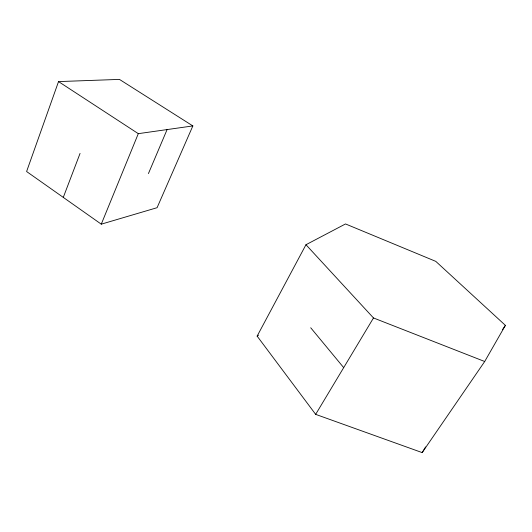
<?xml version="1.0" encoding="UTF-8"?>
<svg xmlns="http://www.w3.org/2000/svg" width="532" height="532" viewBox="0 0 532 532"><rect width="100%" height="100%" fill="white"/><g stroke="black" fill="none" stroke-linecap="round" stroke-linejoin="round"><path stroke-width="0.8" d="M58.533 81.589L26.6 171.53L101.273 224.165L157.08 207.699L192.85 125.924L119.441 79.401L58.533 81.589L138.307 133.658L192.85 125.924M63.288 197.392L80.059 153.409M101.273 224.165L138.307 133.658M148.428 173.578L167.095 129.575M257.136 336.118L305.967 244.727L345.514 223.945L435.781 261.365L505.4 325.365L484.699 361.507L422.175 452.599L315.662 414.362L257.136 336.118L258.492 335.18M315.662 414.362L373.484 317.956L305.967 244.727M422.175 452.599L425.573 446.927M502.6 329.461L505.4 325.365M373.484 317.956L484.699 361.507M310.715 327.759L343.692 367.632"/></g></svg>
